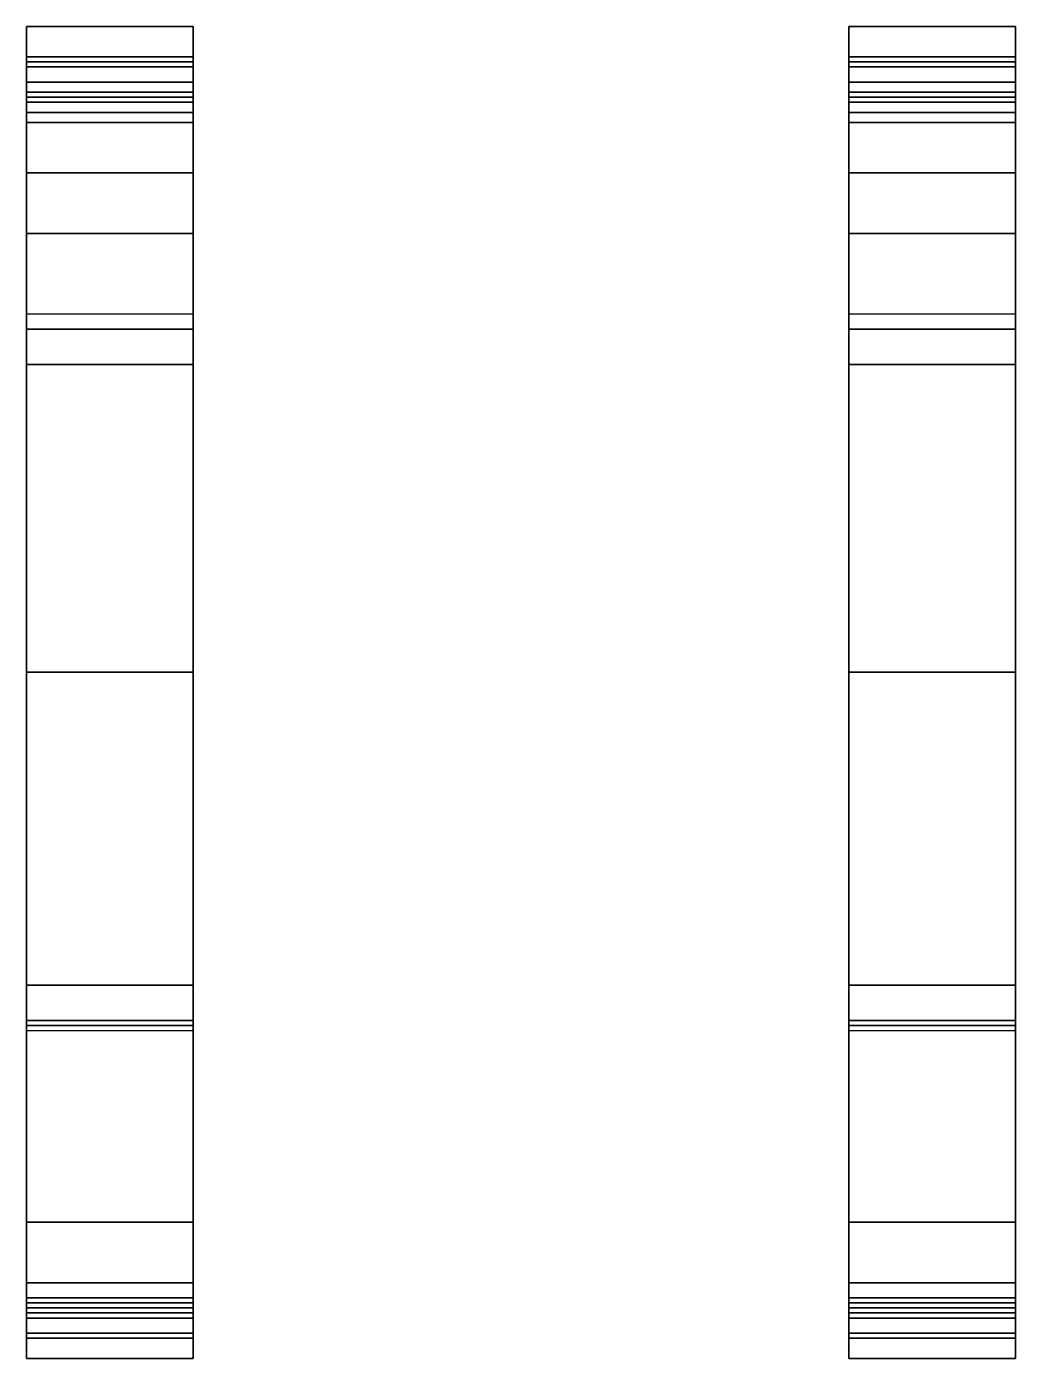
# Model space of a CAD drawing. Extents: x -0.98 to 0.98, y 0.04 to 2.68.
import ezdxf

# ---------------------------------------------------------------- set-up
doc = ezdxf.new("R2010")
doc.units = 0
doc.layers.add('TRACKS', color=3, linetype='CONTINUOUS')

msp = doc.modelspace()

# ---------------------------------------------------------------- linework, layer by layer
at = {"layer": 'TRACKS'}
for points in [[(-0.98, 2.62, 0.76), (-0.98, 2.68, 0.64), (-0.98, 2.6, 0.63), (-0.98, 2.57, 0.71)], [(-0.65, 2.62, 0.76), (-0.65, 2.68, 0.64), (-0.98, 2.68, 0.64), (-0.98, 2.62, 0.76)], [(-0.65, 2.68, 0.53), (-0.65, 2.61, 0.41), (-0.98, 2.61, 0.41), (-0.98, 2.68, 0.53)], [(-0.98, 2.68, 0.53), (-0.98, 2.61, 0.41), (-0.98, 2.55, 0.44), (-0.98, 2.6, 0.55)], [(-0.65, 2.68, 0.64), (-0.65, 2.68, 0.53), (-0.98, 2.68, 0.53), (-0.98, 2.68, 0.64)], [(-0.98, 2.68, 0.64), (-0.98, 2.68, 0.53), (-0.98, 2.6, 0.55), (-0.98, 2.6, 0.63)], [(-0.65, 2.6, 0.63), (-0.65, 2.68, 0.64), (-0.65, 2.62, 0.76), (-0.65, 2.57, 0.71)], [(-0.65, 2.55, 0.44), (-0.65, 2.61, 0.41), (-0.65, 2.68, 0.53), (-0.65, 2.6, 0.55)], [(-0.65, 2.6, 0.55), (-0.65, 2.68, 0.53), (-0.65, 2.68, 0.64), (-0.65, 2.6, 0.63)], [(0.65, 2.62, 0.76), (0.65, 2.68, 0.64), (0.65, 2.6, 0.63), (0.65, 2.57, 0.71)], [(0.98, 2.62, 0.76), (0.98, 2.68, 0.64), (0.65, 2.68, 0.64), (0.65, 2.62, 0.76)], [(0.65, 2.68, 0.64), (0.65, 2.68, 0.53), (0.65, 2.6, 0.55), (0.65, 2.6, 0.63)], [(0.98, 2.68, 0.64), (0.98, 2.68, 0.53), (0.65, 2.68, 0.53), (0.65, 2.68, 0.64)], [(0.98, 2.68, 0.53), (0.98, 2.61, 0.41), (0.65, 2.61, 0.41), (0.65, 2.68, 0.53)], [(0.65, 2.68, 0.53), (0.65, 2.61, 0.41), (0.65, 2.55, 0.44), (0.65, 2.6, 0.55)], [(0.98, 2.6, 0.63), (0.98, 2.68, 0.64), (0.98, 2.62, 0.76), (0.98, 2.57, 0.71)], [(0.98, 2.6, 0.55), (0.98, 2.68, 0.53), (0.98, 2.68, 0.64), (0.98, 2.6, 0.63)], [(0.98, 2.55, 0.44), (0.98, 2.61, 0.41), (0.98, 2.68, 0.53), (0.98, 2.6, 0.55)], [(-0.65, 2.54, 0.84), (-0.65, 2.62, 0.76), (-0.98, 2.62, 0.76), (-0.98, 2.54, 0.84)], [(-0.98, 2.54, 0.84), (-0.98, 2.62, 0.76), (-0.98, 2.57, 0.71), (-0.98, 2.51, 0.78)], [(-0.65, 2.57, 0.71), (-0.65, 2.62, 0.76), (-0.65, 2.54, 0.84), (-0.65, 2.51, 0.78)], [(0.98, 2.54, 0.84), (0.98, 2.62, 0.76), (0.65, 2.62, 0.76), (0.65, 2.54, 0.84)], [(0.65, 2.54, 0.84), (0.65, 2.62, 0.76), (0.65, 2.57, 0.71), (0.65, 2.51, 0.78)], [(0.98, 2.57, 0.71), (0.98, 2.62, 0.76), (0.98, 2.54, 0.84), (0.98, 2.51, 0.78)], [(-0.65, 2.61, 0.41), (-0.65, 2.53, 0.34), (-0.98, 2.53, 0.34), (-0.98, 2.61, 0.41)], [(-0.98, 2.61, 0.41), (-0.98, 2.53, 0.34), (-0.98, 2.49, 0.38), (-0.98, 2.55, 0.44)], [(-0.98, 2.57, 0.71), (-0.98, 2.6, 0.63), (-0.65, 2.6, 0.63), (-0.65, 2.57, 0.71)], [(-0.98, 2.6, 0.55), (-0.98, 2.55, 0.44), (-0.65, 2.55, 0.44), (-0.65, 2.6, 0.55)], [(-0.98, 2.6, 0.63), (-0.98, 2.6, 0.55), (-0.65, 2.6, 0.55), (-0.65, 2.6, 0.63)], [(-0.65, 2.49, 0.38), (-0.65, 2.53, 0.34), (-0.65, 2.61, 0.41), (-0.65, 2.55, 0.44)], [(0.65, 2.61, 0.41), (0.65, 2.53, 0.34), (0.65, 2.49, 0.38), (0.65, 2.55, 0.44)], [(0.98, 2.61, 0.41), (0.98, 2.53, 0.34), (0.65, 2.53, 0.34), (0.65, 2.61, 0.41)], [(0.65, 2.57, 0.71), (0.65, 2.6, 0.63), (0.98, 2.6, 0.63), (0.98, 2.57, 0.71)], [(0.65, 2.6, 0.63), (0.65, 2.6, 0.55), (0.98, 2.6, 0.55), (0.98, 2.6, 0.63)], [(0.65, 2.6, 0.55), (0.65, 2.55, 0.44), (0.98, 2.55, 0.44), (0.98, 2.6, 0.55)], [(0.98, 2.49, 0.38), (0.98, 2.53, 0.34), (0.98, 2.61, 0.41), (0.98, 2.55, 0.44)], [(-0.98, 2.51, 0.78), (-0.98, 2.57, 0.71), (-0.65, 2.57, 0.71), (-0.65, 2.51, 0.78)], [(0.65, 2.51, 0.78), (0.65, 2.57, 0.71), (0.98, 2.57, 0.71), (0.98, 2.51, 0.78)], [(-0.98, 2.55, 0.44), (-0.98, 2.49, 0.38), (-0.65, 2.49, 0.38), (-0.65, 2.55, 0.44)], [(-0.65, 2.39, 0.88), (-0.65, 2.54, 0.84), (-0.98, 2.54, 0.84), (-0.98, 2.39, 0.88)], [(-0.98, 2.39, 0.88), (-0.98, 2.54, 0.84), (-0.98, 2.51, 0.78), (-0.98, 2.39, 0.82)], [(-0.65, 2.51, 0.78), (-0.65, 2.54, 0.84), (-0.65, 2.39, 0.88), (-0.65, 2.39, 0.82)], [(0.65, 2.55, 0.44), (0.65, 2.49, 0.38), (0.98, 2.49, 0.38), (0.98, 2.55, 0.44)], [(0.65, 2.39, 0.88), (0.65, 2.54, 0.84), (0.65, 2.51, 0.78), (0.65, 2.39, 0.82)], [(0.98, 2.39, 0.88), (0.98, 2.54, 0.84), (0.65, 2.54, 0.84), (0.65, 2.39, 0.88)], [(0.98, 2.51, 0.78), (0.98, 2.54, 0.84), (0.98, 2.39, 0.88), (0.98, 2.39, 0.82)], [(-0.98, 2.53, 0.34), (-0.98, 2.11, 0.02), (-0.98, 2.08, 0.06), (-0.98, 2.49, 0.38)], [(-0.65, 2.53, 0.34), (-0.65, 2.11, 0.02), (-0.98, 2.11, 0.02), (-0.98, 2.53, 0.34)], [(-0.98, 2.39, 0.82), (-0.98, 2.51, 0.78), (-0.65, 2.51, 0.78), (-0.65, 2.39, 0.82)], [(-0.65, 2.08, 0.06), (-0.65, 2.11, 0.02), (-0.65, 2.53, 0.34), (-0.65, 2.49, 0.38)], [(0.98, 2.53, 0.34), (0.98, 2.11, 0.02), (0.65, 2.11, 0.02), (0.65, 2.53, 0.34)], [(0.65, 2.53, 0.34), (0.65, 2.11, 0.02), (0.65, 2.08, 0.06), (0.65, 2.49, 0.38)], [(0.65, 2.39, 0.82), (0.65, 2.51, 0.78), (0.98, 2.51, 0.78), (0.98, 2.39, 0.82)], [(0.98, 2.08, 0.06), (0.98, 2.11, 0.02), (0.98, 2.53, 0.34), (0.98, 2.49, 0.38)], [(-0.98, 2.49, 0.38), (-0.98, 2.08, 0.06), (-0.65, 2.08, 0.06), (-0.65, 2.49, 0.38)], [(0.65, 2.49, 0.38), (0.65, 2.08, 0.06), (0.98, 2.08, 0.06), (0.98, 2.49, 0.38)], [(-0.98, 2.27, 0.89), (-0.98, 2.39, 0.88), (-0.98, 2.39, 0.82), (-0.98, 2.27, 0.83)], [(-0.98, 2.27, 0.83), (-0.98, 2.39, 0.82), (-0.65, 2.39, 0.82), (-0.65, 2.27, 0.83)], [(-0.65, 2.27, 0.89), (-0.65, 2.39, 0.88), (-0.98, 2.39, 0.88), (-0.98, 2.27, 0.89)], [(-0.65, 2.39, 0.82), (-0.65, 2.39, 0.88), (-0.65, 2.27, 0.89), (-0.65, 2.27, 0.83)], [(0.65, 2.27, 0.89), (0.65, 2.39, 0.88), (0.65, 2.39, 0.82), (0.65, 2.27, 0.83)], [(0.98, 2.27, 0.89), (0.98, 2.39, 0.88), (0.65, 2.39, 0.88), (0.65, 2.27, 0.89)], [(0.65, 2.27, 0.83), (0.65, 2.39, 0.82), (0.98, 2.39, 0.82), (0.98, 2.27, 0.83)], [(0.98, 2.39, 0.82), (0.98, 2.39, 0.88), (0.98, 2.27, 0.89), (0.98, 2.27, 0.83)], [(-0.98, 1.4, 0.87), (-0.98, 2.27, 0.83), (-0.65, 2.27, 0.83), (-0.65, 1.4, 0.87)], [(-0.98, 1.4, 0.93), (-0.98, 2.27, 0.89), (-0.98, 2.27, 0.83), (-0.98, 1.4, 0.87)], [(-0.65, 1.4, 0.93), (-0.65, 2.27, 0.89), (-0.98, 2.27, 0.89), (-0.98, 1.4, 0.93)], [(-0.65, 2.27, 0.83), (-0.65, 2.27, 0.89), (-0.65, 1.4, 0.93), (-0.65, 1.4, 0.87)], [(0.65, 1.4, 0.87), (0.65, 2.27, 0.83), (0.98, 2.27, 0.83), (0.98, 1.4, 0.87)], [(0.65, 1.4, 0.93), (0.65, 2.27, 0.89), (0.65, 2.27, 0.83), (0.65, 1.4, 0.87)], [(0.98, 1.4, 0.93), (0.98, 2.27, 0.89), (0.65, 2.27, 0.89), (0.65, 1.4, 0.93)], [(0.98, 2.27, 0.83), (0.98, 2.27, 0.89), (0.98, 1.4, 0.93), (0.98, 1.4, 0.87)], [(-0.98, 2.11, 0.02), (-0.98, 2.02), (-0.98, 2.01, 0.05), (-0.98, 2.08, 0.06)], [(-0.65, 2.01, 0.05), (-0.65, 2.02), (-0.65, 2.11, 0.02), (-0.65, 2.08, 0.06)], [(0.65, 2.11, 0.02), (0.65, 2.02), (0.65, 2.01, 0.05), (0.65, 2.08, 0.06)], [(0.98, 2.01, 0.05), (0.98, 2.02), (0.98, 2.11, 0.02), (0.98, 2.08, 0.06)], [(-0.98, 2.08, 0.06), (-0.98, 2.01, 0.05), (-0.65, 2.01, 0.05), (-0.65, 2.08, 0.06)], [(0.65, 2.08, 0.06), (0.65, 2.01, 0.05), (0.98, 2.01, 0.05), (0.98, 2.08, 0.06)], [(-0.98, 2.02), (-0.98, 0.78), (-0.98, 0.78, 0.05), (-0.98, 2.01, 0.05)], [(-0.98, 2.01, 0.05), (-0.98, 0.78, 0.05), (-0.65, 0.78, 0.05), (-0.65, 2.01, 0.05)], [(-0.65, 0.78, 0.05), (-0.65, 0.78), (-0.65, 2.02), (-0.65, 2.01, 0.05)], [(0.65, 2.02), (0.65, 0.78), (0.65, 0.78, 0.05), (0.65, 2.01, 0.05)], [(0.65, 2.01, 0.05), (0.65, 0.78, 0.05), (0.98, 0.78, 0.05), (0.98, 2.01, 0.05)], [(0.98, 0.78, 0.05), (0.98, 0.78), (0.98, 2.02), (0.98, 2.01, 0.05)], [(-0.65, 0.7, 0.95), (-0.65, 1.4, 0.93), (-0.98, 1.4, 0.93), (-0.98, 0.7, 0.95)], [(-0.98, 0.7, 0.95), (-0.98, 1.4, 0.93), (-0.98, 1.4, 0.87), (-0.98, 0.7, 0.89)], [(-0.98, 0.7, 0.89), (-0.98, 1.4, 0.87), (-0.65, 1.4, 0.87), (-0.65, 0.7, 0.89)], [(-0.65, 1.4, 0.87), (-0.65, 1.4, 0.93), (-0.65, 0.7, 0.95), (-0.65, 0.7, 0.89)], [(0.65, 0.7, 0.95), (0.65, 1.4, 0.93), (0.65, 1.4, 0.87), (0.65, 0.7, 0.89)], [(0.98, 0.7, 0.95), (0.98, 1.4, 0.93), (0.65, 1.4, 0.93), (0.65, 0.7, 0.95)], [(0.65, 0.7, 0.89), (0.65, 1.4, 0.87), (0.98, 1.4, 0.87), (0.98, 0.7, 0.89)], [(0.98, 1.4, 0.87), (0.98, 1.4, 0.93), (0.98, 0.7, 0.95), (0.98, 0.7, 0.89)], [(-0.98, 0.78), (-0.98, 0.69, 0.03), (-0.98, 0.71, 0.08), (-0.98, 0.78, 0.05)], [(-0.98, 0.78, 0.05), (-0.98, 0.71, 0.08), (-0.65, 0.71, 0.08), (-0.65, 0.78, 0.05)], [(-0.65, 0.71, 0.08), (-0.65, 0.69, 0.03), (-0.65, 0.78), (-0.65, 0.78, 0.05)], [(0.65, 0.78), (0.65, 0.69, 0.03), (0.65, 0.71, 0.08), (0.65, 0.78, 0.05)], [(0.65, 0.78, 0.05), (0.65, 0.71, 0.08), (0.98, 0.71, 0.08), (0.98, 0.78, 0.05)], [(0.98, 0.71, 0.08), (0.98, 0.69, 0.03), (0.98, 0.78), (0.98, 0.78, 0.05)], [(-0.98, 0.69, 0.03), (-0.98, 0.14, 0.4), (-0.98, 0.16, 0.44), (-0.98, 0.71, 0.08)], [(-0.98, 0.71, 0.08), (-0.98, 0.16, 0.44), (-0.65, 0.16, 0.44), (-0.65, 0.71, 0.08)], [(-0.65, 0.31, 0.95), (-0.65, 0.7, 0.95), (-0.98, 0.7, 0.95), (-0.98, 0.31, 0.95)], [(-0.98, 0.31, 0.95), (-0.98, 0.7, 0.95), (-0.98, 0.7, 0.89), (-0.98, 0.31, 0.89)], [(-0.98, 0.31, 0.89), (-0.98, 0.7, 0.89), (-0.65, 0.7, 0.89), (-0.65, 0.31, 0.89)], [(-0.65, 0.69, 0.03), (-0.65, 0.14, 0.4), (-0.98, 0.14, 0.4), (-0.98, 0.69, 0.03)], [(-0.65, 0.16, 0.44), (-0.65, 0.14, 0.4), (-0.65, 0.69, 0.03), (-0.65, 0.71, 0.08)], [(-0.65, 0.7, 0.89), (-0.65, 0.7, 0.95), (-0.65, 0.31, 0.95), (-0.65, 0.31, 0.89)], [(0.65, 0.69, 0.03), (0.65, 0.14, 0.4), (0.65, 0.16, 0.44), (0.65, 0.71, 0.08)], [(0.65, 0.71, 0.08), (0.65, 0.16, 0.44), (0.98, 0.16, 0.44), (0.98, 0.71, 0.08)], [(0.65, 0.31, 0.95), (0.65, 0.7, 0.95), (0.65, 0.7, 0.89), (0.65, 0.31, 0.89)], [(0.98, 0.31, 0.95), (0.98, 0.7, 0.95), (0.65, 0.7, 0.95), (0.65, 0.31, 0.95)], [(0.65, 0.31, 0.89), (0.65, 0.7, 0.89), (0.98, 0.7, 0.89), (0.98, 0.31, 0.89)], [(0.98, 0.69, 0.03), (0.98, 0.14, 0.4), (0.65, 0.14, 0.4), (0.65, 0.69, 0.03)], [(0.98, 0.16, 0.44), (0.98, 0.14, 0.4), (0.98, 0.69, 0.03), (0.98, 0.71, 0.08)], [(0.98, 0.7, 0.89), (0.98, 0.7, 0.95), (0.98, 0.31, 0.95), (0.98, 0.31, 0.89)], [(-0.98, 0.15, 0.88), (-0.98, 0.31, 0.95), (-0.98, 0.31, 0.89), (-0.98, 0.19, 0.83)], [(-0.98, 0.19, 0.83), (-0.98, 0.31, 0.89), (-0.65, 0.31, 0.89), (-0.65, 0.19, 0.83)], [(-0.65, 0.15, 0.88), (-0.65, 0.31, 0.95), (-0.98, 0.31, 0.95), (-0.98, 0.15, 0.88)], [(-0.65, 0.31, 0.89), (-0.65, 0.31, 0.95), (-0.65, 0.15, 0.88), (-0.65, 0.19, 0.83)], [(0.98, 0.15, 0.88), (0.98, 0.31, 0.95), (0.65, 0.31, 0.95), (0.65, 0.15, 0.88)], [(0.65, 0.15, 0.88), (0.65, 0.31, 0.95), (0.65, 0.31, 0.89), (0.65, 0.19, 0.83)], [(0.65, 0.19, 0.83), (0.65, 0.31, 0.89), (0.98, 0.31, 0.89), (0.98, 0.19, 0.83)], [(0.98, 0.31, 0.89), (0.98, 0.31, 0.95), (0.98, 0.15, 0.88), (0.98, 0.19, 0.83)], [(-0.98, 0.09, 0.8), (-0.98, 0.15, 0.88), (-0.98, 0.19, 0.83), (-0.98, 0.13, 0.76)], [(-0.98, 0.13, 0.76), (-0.98, 0.19, 0.83), (-0.65, 0.19, 0.83), (-0.65, 0.13, 0.76)], [(-0.65, 0.19, 0.83), (-0.65, 0.15, 0.88), (-0.65, 0.09, 0.8), (-0.65, 0.13, 0.76)], [(0.65, 0.09, 0.8), (0.65, 0.15, 0.88), (0.65, 0.19, 0.83), (0.65, 0.13, 0.76)], [(0.65, 0.13, 0.76), (0.65, 0.19, 0.83), (0.98, 0.19, 0.83), (0.98, 0.13, 0.76)], [(0.98, 0.19, 0.83), (0.98, 0.15, 0.88), (0.98, 0.09, 0.8), (0.98, 0.13, 0.76)], [(-0.98, 0.14, 0.4), (-0.98, 0.08, 0.48), (-0.98, 0.12, 0.5), (-0.98, 0.16, 0.44)], [(-0.98, 0.16, 0.44), (-0.98, 0.12, 0.5), (-0.65, 0.12, 0.5), (-0.65, 0.16, 0.44)], [(-0.65, 0.12, 0.5), (-0.65, 0.08, 0.48), (-0.65, 0.14, 0.4), (-0.65, 0.16, 0.44)], [(0.65, 0.16, 0.44), (0.65, 0.12, 0.5), (0.98, 0.12, 0.5), (0.98, 0.16, 0.44)], [(0.65, 0.14, 0.4), (0.65, 0.08, 0.48), (0.65, 0.12, 0.5), (0.65, 0.16, 0.44)], [(0.98, 0.12, 0.5), (0.98, 0.08, 0.48), (0.98, 0.14, 0.4), (0.98, 0.16, 0.44)], [(-0.65, 0.09, 0.8), (-0.65, 0.15, 0.88), (-0.98, 0.15, 0.88), (-0.98, 0.09, 0.8)], [(-0.65, 0.14, 0.4), (-0.65, 0.08, 0.48), (-0.98, 0.08, 0.48), (-0.98, 0.14, 0.4)], [(0.98, 0.09, 0.8), (0.98, 0.15, 0.88), (0.65, 0.15, 0.88), (0.65, 0.09, 0.8)], [(0.98, 0.14, 0.4), (0.98, 0.08, 0.48), (0.65, 0.08, 0.48), (0.65, 0.14, 0.4)], [(-0.98, 0.04, 0.7), (-0.98, 0.09, 0.8), (-0.98, 0.13, 0.76), (-0.98, 0.09, 0.69)], [(-0.98, 0.09, 0.69), (-0.98, 0.13, 0.76), (-0.65, 0.13, 0.76), (-0.65, 0.09, 0.69)], [(-0.98, 0.12, 0.5), (-0.98, 0.09, 0.59), (-0.65, 0.09, 0.59), (-0.65, 0.12, 0.5)], [(-0.98, 0.08, 0.48), (-0.98, 0.04, 0.59), (-0.98, 0.09, 0.59), (-0.98, 0.12, 0.5)], [(-0.65, 0.13, 0.76), (-0.65, 0.09, 0.8), (-0.65, 0.04, 0.7), (-0.65, 0.09, 0.69)], [(-0.65, 0.09, 0.59), (-0.65, 0.04, 0.59), (-0.65, 0.08, 0.48), (-0.65, 0.12, 0.5)], [(0.65, 0.04, 0.7), (0.65, 0.09, 0.8), (0.65, 0.13, 0.76), (0.65, 0.09, 0.69)], [(0.65, 0.09, 0.69), (0.65, 0.13, 0.76), (0.98, 0.13, 0.76), (0.98, 0.09, 0.69)], [(0.65, 0.08, 0.48), (0.65, 0.04, 0.59), (0.65, 0.09, 0.59), (0.65, 0.12, 0.5)], [(0.65, 0.12, 0.5), (0.65, 0.09, 0.59), (0.98, 0.09, 0.59), (0.98, 0.12, 0.5)], [(0.98, 0.13, 0.76), (0.98, 0.09, 0.8), (0.98, 0.04, 0.7), (0.98, 0.09, 0.69)], [(0.98, 0.09, 0.59), (0.98, 0.04, 0.59), (0.98, 0.08, 0.48), (0.98, 0.12, 0.5)], [(-0.98, 0.09, 0.59), (-0.98, 0.09, 0.69), (-0.65, 0.09, 0.69), (-0.65, 0.09, 0.59)], [(-0.98, 0.04, 0.59), (-0.98, 0.04, 0.7), (-0.98, 0.09, 0.69), (-0.98, 0.09, 0.59)], [(-0.65, 0.04, 0.7), (-0.65, 0.09, 0.8), (-0.98, 0.09, 0.8), (-0.98, 0.04, 0.7)], [(-0.65, 0.08, 0.48), (-0.65, 0.04, 0.59), (-0.98, 0.04, 0.59), (-0.98, 0.08, 0.48)], [(-0.65, 0.09, 0.69), (-0.65, 0.04, 0.7), (-0.65, 0.04, 0.59), (-0.65, 0.09, 0.59)], [(0.65, 0.04, 0.59), (0.65, 0.04, 0.7), (0.65, 0.09, 0.69), (0.65, 0.09, 0.59)], [(0.65, 0.09, 0.59), (0.65, 0.09, 0.69), (0.98, 0.09, 0.69), (0.98, 0.09, 0.59)], [(0.98, 0.04, 0.7), (0.98, 0.09, 0.8), (0.65, 0.09, 0.8), (0.65, 0.04, 0.7)], [(0.98, 0.08, 0.48), (0.98, 0.04, 0.59), (0.65, 0.04, 0.59), (0.65, 0.08, 0.48)], [(0.98, 0.09, 0.69), (0.98, 0.04, 0.7), (0.98, 0.04, 0.59), (0.98, 0.09, 0.59)], [(-0.65, 0.04, 0.59), (-0.65, 0.04, 0.7), (-0.98, 0.04, 0.7), (-0.98, 0.04, 0.59)], [(0.98, 0.04, 0.59), (0.98, 0.04, 0.7), (0.65, 0.04, 0.7), (0.65, 0.04, 0.59)]]:
    msp.add_3dface(points, dxfattribs=at)

doc.saveas('drawing.dxf')
